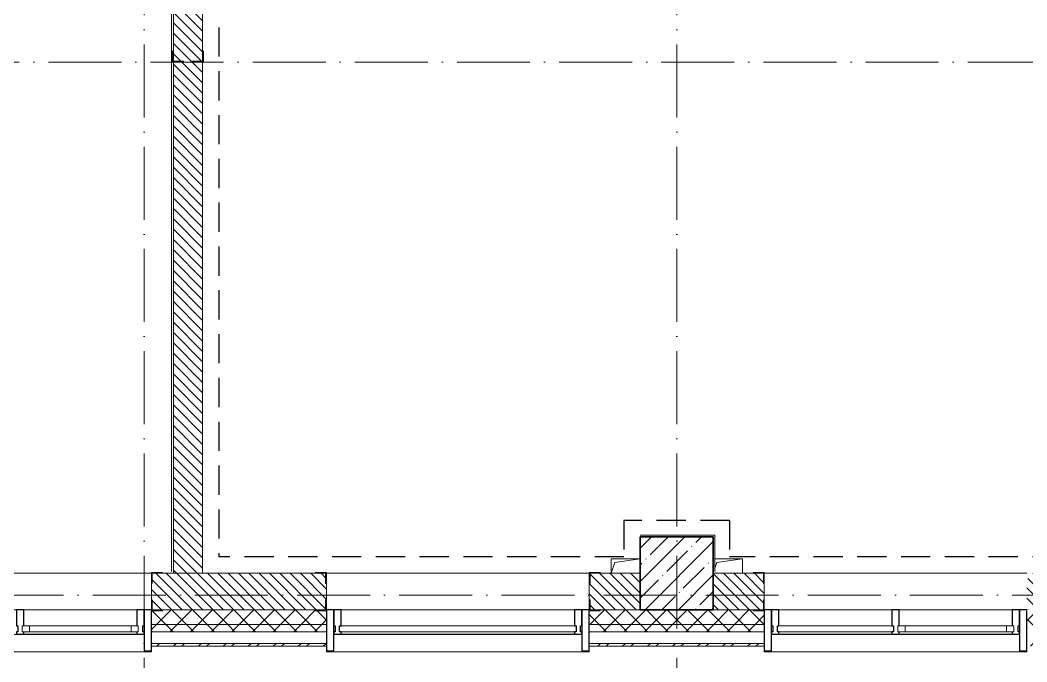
# Model space of a CAD drawing. Header units: millimetres. Extents: x -213536 to 1564669, y -45299 to 942238.
# Drawn here: x 462966 to 469866, y 501546 to 505940 of the extents above; entities that cross this region are included whole.
import ezdxf

# ---------------------------------------------------------------- set-up
doc = ezdxf.new("R2010")
doc.units = ezdxf.units.MM
for name, pattern in [('50_200_ШТРИХ_1Т_ш5_п1_п1_', [700, 500, -100, 0, -100]), ('Штрих короткий', [300, 150, -150]), ('Штриховая _2 мм - 1 мм_', [300, 200, -100])]:
    doc.linetypes.add(name, pattern=pattern)
for name, color, linetype, lineweight in [('0-1', 7, 'Continuous', 5), ('0-2', 7, 'Continuous', 9), ('3) ЖБ 4м', 3, 'Continuous', 30), ('Импосты витража', 7, 'Continuous', 9), ('Импосты витража-1', 7, 'Continuous', 25), ('Каркас_Импост', 7, 'Continuous', 13), ('Каркас_Импост-1', 7, 'Continuous', 9), ('Несущие колонны', 7, 'Continuous', 9), ('Несущие колонны-1', 7, 'Continuous', 35), ('Обобщенные модели', 7, 'Continuous', 9), ('Общие ребра', 7, 'Continuous', 9), ('Окна', 7, 'Continuous', 9), ('Оси-2', 7, '50_200_ШТРИХ_1Т_ш5_п1_п1_', 9), ('Остекление-1', 7, 'Continuous', 9), ('Перемычка-1', 7, 'Штрих короткий', 9), ('Стены', 7, 'Continuous', 9), ('Стены-1', 7, 'Continuous', 13), ('Штриховка разреза-1', 7, 'Continuous', 9)]:
    doc.layers.add(name, color=color, linetype=linetype, lineweight=lineweight)
doc.layers.add('СТ-1_1', color=7, linetype='Штриховая _2 мм - 1 мм_', lineweight=90, true_color=0x888888)
doc.layers.get('0-2').off()
pattern_1 = [(135, (0, 0), (-35.35534, -35.35534), [])]
pattern_2 = [(45, (0, 0), (-70.71068, 70.71068), []), (135, (0, 0), (-70.71068, -70.71068), [])]

# ---------------------------------------------------------------- blocks, each defined once
blk = doc.blocks.new('Ос 3 эт верх часть')
at = {"layer": 'Оси-2'}
for p, q in [((463816, 535177.6), (463816, 499613)), ((467466, 535177.6), (467466, 499613)), ((506366, 505652.4), (426847.2, 505652.4)), ((535374.3, 502002.4), (426847.2, 502002.4))]:
    blk.add_line(p, q, dxfattribs=at)
blk = doc.blocks.new('BSC_Колонна _Прямоугольная - 500х500-V5-АИ2_03_План отделки стен 3-го этажа _Часть 1_')
at = {"layer": 'Несущие колонны'}
h = blk.add_hatch(dxfattribs=at)
h.set_pattern_fill('FP_11', color=256, style=0, pattern_type=2)
h.set_pattern_definition([(45, (-38300, -57250), (-114.04925, 114.04925), []), (45, (-38185.95, -57250), (-114.04925, 114.04925), [201.613, -40.323, 3.353, -36.97])])
h.paths.add_polyline_path([(-250, -250), (250, -250), (250, 250), (-250, 250)], flags=0)
at = {"layer": 'Несущие колонны-1'}
for p, q in [((250, 250), (-250, 250)), ((-250, 250), (-250, -250)), ((250, -250), (250, 250)), ((-250, -250), (250, -250))]:
    blk.add_line(p, q, dxfattribs=at)
blk = doc.blocks.new('Проем_Дверь_Прямоугольный - 1800х2700h_оконные проемы-25805030-АИ2_03_План отделки стен 3-го этажа _Часть 1_')
at = {"layer": 'Перемычка-1'}
for p, q in [((900, 125), (-900, 125)), ((900, -125), (-900, -125))]:
    blk.add_line(p, q, dxfattribs=at)
blk = doc.blocks.new('PNS_Панель прямоугольная2 - Нр_Стекло - 40мм-26243474-АИ2_03_План отделки стен 3-го этажа _Часть 1_')
at = {"layer": 'Каркас_Импост'}
for p, q in [((-397.5, 0), (-397.5, 40)), ((-397.5, 40), (-347.5, 40)), ((-347.5, 40), (-347.5, 0)), ((397.5, 40), (347.5, 40)), ((347.5, 40), (347.5, 0)), ((397.5, 0), (397.5, 40)), ((-347.5, 0), (-397.5, 0)), ((347.5, 0), (397.5, 0))]:
    blk.add_line(p, q, dxfattribs=at)
at = {"layer": 'Каркас_Импост-1'}
for p, q in [((-347.5, 40), (347.5, 40)), ((-347.5, 0), (347.5, 0))]:
    blk.add_line(p, q, dxfattribs=at)
blk = doc.blocks.new('Прямоугольный импост - Импост структурный с накладкой - 150мм-25647633-АИ2_03_План отделки стен 3-го этажа _Часть 1_')
at = {"layer": 'Импосты витража-1'}
for p, q in [((-25, 0), (-25, 17)), ((-25, 17), (25, 17)), ((-15, 0), (-25, 0)), ((-15, -40), (-15, 0)), ((25, 17), (25, 0)), ((-25, -150), (-25, -40)), ((-25, -40), (-15, -40)), ((25, -40), (25, -150)), ((25, -150), (-25, -150))]:
    blk.add_line(p, q, dxfattribs=at)
blk = doc.blocks.new('Прямоугольный импост - Импост структурный с накладкой - 150мм-25647642-АИ2_03_План отделки стен 3-го этажа _Часть 1_')
at = {"layer": 'Импосты витража'}
for p, q in [((78475, 87667), (77700, 87667)), ((78475, 87500), (77700, 87500))]:
    blk.add_line(p, q, dxfattribs=at)
blk = doc.blocks.new('Прямоугольный импост - Импост структурный с накладкой - 150мм-V149-АИ2_03_План отделки стен 3-го этажа _Часть 1_')
at = {"layer": 'Импосты витража-1'}
for p, q in [((-25, 0), (-25, 17)), ((-25, 17), (25, 17)), ((25, 0), (15, 0)), ((15, 0), (15, -40)), ((25, 17), (25, 0)), ((-25, -150), (-25, -40)), ((15, -40), (25, -40)), ((25, -40), (25, -150)), ((25, -150), (-25, -150))]:
    blk.add_line(p, q, dxfattribs=at)
blk = doc.blocks.new('Прямоугольный импост - Откос НВФ_50х280 мм-V152-АИ2_03_План отделки стен 3-го этажа _Часть 1_')
at = {"layer": 'Импосты витража-1'}
for p, q in [((-50, 130), (0, 130)), ((-50, -150), (-50, 130)), ((0, 130), (0, -144)), ((0, -150), (-50, -150))]:
    blk.add_line(p, q, dxfattribs=at)
blk = doc.blocks.new('PNS_Панель прямоугольная1 - Нр_Стекло - 40мм-25293744-АИ2_03_План отделки стен 3-го этажа _Часть 1_')
at = {"layer": 'Остекление-1'}
for p, q in [((-800, 40), (800, 40)), ((-810, 0), (810, 0)), ((800, 0), (-800, 0))]:
    blk.add_line(p, q, dxfattribs=at)
blk = doc.blocks.new('Прямоугольный импост - Импост структурный с накладкой - 150мм-25651488-АИ2_03_План отделки стен 3-го этажа _Часть 1_')
at = {"layer": 'Импосты витража'}
for p, q in [((26050, 70600), (26050, 72200)), ((26217, 70600), (26217, 72200))]:
    blk.add_line(p, q, dxfattribs=at)
blk = doc.blocks.new('Прямоугольный импост - Импост структурный с накладкой - 150мм-25651501-АИ2_03_План отделки стен 3-го этажа _Часть 1_')
at = {"layer": 'Импосты витража-1'}
for p, q in [((-25, 0), (-25, 17)), ((-25, 17), (25, 17)), ((-15, 0), (-25, 0)), ((-15, -40), (-15, 0)), ((25, 0), (15, 0)), ((15, 0), (15, -40)), ((25, 17), (25, 0)), ((-25, -150), (-25, -40)), ((-25, -40), (-15, -40)), ((15, -40), (25, -40)), ((25, -40), (25, -150)), ((25, -150), (-25, -150))]:
    blk.add_line(p, q, dxfattribs=at)
blk = doc.blocks.new('Прямоугольный импост - Откос НВФ_50х280 мм-25995271-АИ2_03_План отделки стен 3-го этажа _Часть 1_')
at = {"layer": 'Импосты витража-1'}
for p, q in [((-50, 130), (0, 130)), ((-50, -150), (-50, 130)), ((0, 130), (0, -144)), ((0, -150), (-50, -150))]:
    blk.add_line(p, q, dxfattribs=at)
blk = doc.blocks.new('Прямоугольный импост - Откос НВФ_50х280 мм-25995273-АИ2_03_План отделки стен 3-го этажа _Часть 1_')
at = {"layer": 'Импосты витража-1'}
for p, q in [((0, 130), (-50, 130)), ((-50, 130), (-50, -150)), ((0, -144), (0, 130)), ((-50, -150), (0, -150))]:
    blk.add_line(p, q, dxfattribs=at)
blk = doc.blocks.new('PNS_Панель прямоугольная1 - Нр_Стекло - 40мм-25259299-АИ2_03_План отделки стен 3-го этажа _Часть 1_')
at = {"layer": 'Остекление-1'}
for p, q in [((-387.5, 40), (387.5, 40)), ((-397.5, 0), (397.5, 0)), ((387.5, 0), (-387.5, 0))]:
    blk.add_line(p, q, dxfattribs=at)
blk = doc.blocks.new('Прямоугольный импост - Импост структурный с накладкой - 150мм-25647644-АИ2_03_План отделки стен 3-го этажа _Часть 1_')
at = {"layer": 'Импосты витража-1'}
for p, q in [((-25, 0), (-25, 17)), ((-25, 17), (25, 17)), ((-15, 0), (-25, 0)), ((-15, -40), (-15, 0)), ((25, 0), (15, 0)), ((15, 0), (15, -40)), ((25, 17), (25, 0)), ((-25, -150), (-25, -40)), ((-25, -40), (-15, -40)), ((15, -40), (25, -40)), ((25, -40), (25, -150)), ((25, -150), (-25, -150))]:
    blk.add_line(p, q, dxfattribs=at)
blk = doc.blocks.new('Прямоугольный импост - Откос НВФ_50х280 мм-25993838-АИ2_03_План отделки стен 3-го этажа _Часть 1_')
at = {"layer": 'Импосты витража-1'}
for p, q in [((0, 130), (-50, 130)), ((-50, 130), (-50, -150)), ((0, -144), (0, 130)), ((-50, -150), (0, -150))]:
    blk.add_line(p, q, dxfattribs=at)
blk = doc.blocks.new('Фахверк_СКБ_Уголок - 250_2700-27497298-АИ2_03_План отделки стен 3-го этажа _Часть 1_')
at = {"layer": 'Обобщенные модели'}
for p, q in [((200, 181), (125, 181)), ((125, 181), (125, 106)), ((131, 106), (131, 175)), ((131, 175), (200, 175)), ((200, 175), (200, 181)), ((125, 106), (131, 106)), ((131, -6), (125, -6)), ((125, -6), (125, -81)), ((131, -75), (131, -6)), ((125, -81), (200, -81)), ((200, -75), (131, -75)), ((200, -81), (200, -75))]:
    blk.add_line(p, q, dxfattribs=at)
blk = doc.blocks.new('Фахверк_СКБ_Уголок - 200_3960-28339211-АИ2_03_План отделки стен 3-го этажа _Часть 1_')
at = {"layer": 'Обобщенные модели'}
for p, q in [((125, 156), (50, 156)), ((50, 156), (50, 150)), ((50, 150), (119, 150)), ((119, 150), (119, 81)), ((125, 81), (125, 156)), ((119, 81), (125, 81)), ((125, 19), (119, 19)), ((119, 19), (119, -50)), ((125, -56), (125, 19)), ((119, -50), (50, -50)), ((50, -50), (50, -56)), ((50, -56), (125, -56))]:
    blk.add_line(p, q, dxfattribs=at)
blk = doc.blocks.new('AR_Отверстие прямоугольное _в плите_ - AR_Отверстие прямоугольное _в плите_-V212-АИ2_03_План отделки стен 3-го этажа _Часть 1_')
at = {"layer": 'Обобщенные модели'}
for p, q in [((100, 50), (-88, 50)), ((-88, -14), (-75, 25)), ((-75, 25), (100, 50)), ((100, -50), (100, 50))]:
    blk.add_line(p, q, dxfattribs=at)
blk = doc.blocks.new('AR_Отверстие прямоугольное _в плите_ - AR_Отверстие прямоугольное _в плите_-V226-АИ2_03_План отделки стен 3-го этажа _Часть 1_')
at = {"layer": 'Обобщенные модели'}
for p, q in [((100, 50), (-100, 50)), ((-100, 50), (-100, -50)), ((-100, -50), (-75, 25)), ((-75, 25), (100, 50))]:
    blk.add_line(p, q, dxfattribs=at)
blk = doc.blocks.new('Отлив_СКБ - Отлив витража_120_НВФ-31885687-АИ2_03_План отделки стен 3-го этажа _Часть 1_')
at = {"layer": 'Окна'}
for p, q in [((1750, -2), (50, -2)), ((0, -120), (0, -113)), ((0, -120), (1800, -120)), ((1800, -113), (1800, -120))]:
    blk.add_line(p, q, dxfattribs=at)
blk = doc.blocks.new('0125-Р-ОО-Ш2-АР-о_23_10_2024_rvt-1-АИ2_03_План отделки стен 3-го этажа _Часть 1_')
at = {"layer": 'Штриховка разреза-1'}
h = blk.add_hatch(dxfattribs=at)
h.set_pattern_fill('FP_1', color=256, style=0, pattern_type=2)
h.set_pattern_definition(pattern_1)
h.paths.add_polyline_path([(34850, 57250), (35050, 57250), (35050, 60750), (34981, 60750), (34981, 60756), (35050, 60756), (35050, 64800), (34850, 64800), (34850, 60756), (34919, 60756), (34919, 60750), (34850, 60750), (34850, 57469.7)], flags=0)
h = blk.add_hatch(dxfattribs=at)
h.set_pattern_fill('FP_1', color=256, style=0, pattern_type=2)
h.set_pattern_definition(pattern_1)
h.paths.add_polyline_path([(37978.1, 57000), (38050, 57000), (38050, 57250), (37706, 57250), (37706, 57181), (37700, 57181), (37700, 57069), (37706, 57069), (37706, 57000), (37775, 57000)], flags=0)
h.paths.add_polyline_path([(35825, 57000), (35894, 57000), (35894, 57069), (35900, 57069), (35900, 57181), (35894, 57181), (35894, 57250), (34706, 57250), (34706, 57181), (34700, 57181), (34700, 57069), (34706, 57069), (34706, 57000), (35151.6, 57000)], flags=0)
h.paths.add_polyline_path([(32894, 57000), (32894, 57069), (32900, 57069), (32900, 57181), (32894, 57181), (32894, 57250), (32550, 57250), (32550, 57000), (32825, 57000)], flags=0)
h = blk.add_hatch(dxfattribs=at)
h.set_pattern_fill('FP_1', color=256, style=0, pattern_type=2)
h.set_pattern_definition(pattern_1)
h.paths.add_polyline_path([(41050, 57000), (41050, 57250), (40706, 57250), (40706, 57181), (40700, 57181), (40700, 57069), (40706, 57069), (40706, 57000), (40804.7, 57000)], flags=0)
h.paths.add_polyline_path([(38550, 57000), (38894, 57000), (38894, 57069), (38900, 57069), (38900, 57181), (38894, 57181), (38894, 57250), (38550, 57250)], flags=0)
h = blk.add_hatch(dxfattribs=at)
h.set_pattern_fill('FP_50', color=256, style=0, pattern_type=2)
h.set_pattern_definition(pattern_2)
h.paths.add_polyline_path([(75665.1, 56900), (76650, 56900), (76650, 57000), (70300, 57000), (70300, 56900), (74722.9, 56900)], flags=0)
h.paths.add_polyline_path([(66243.3, 56900), (66350, 56900), (66350, 56994), (66275, 56994), (66275, 57000), (65325, 57000), (65325, 56994), (65250, 56994), (65250, 56900), (66100, 56900)], flags=0)
h.paths.add_polyline_path([(68800, 56900), (69300, 56900), (69300, 57000), (67425, 57000), (67425, 56994), (67350, 56994), (67350, 56900), (68127.7, 56900)], flags=0)
h.paths.add_polyline_path([(63450, 56900), (63450, 56994), (63375, 56994), (63375, 57000), (62325, 57000), (62325, 56994), (62250, 56994), (62250, 56900), (63444, 56900)], flags=0)
h.paths.add_polyline_path([(60375, 56900), (60450, 56900), (60450, 56994), (60375, 56994), (60375, 57000), (59325, 57000), (59325, 56994), (59250, 56994), (59250, 56900), (59648.1, 56900)], flags=0)
h.paths.add_polyline_path([(56600, 56900), (57450, 56900), (57450, 56994), (57375, 56994), (57375, 57000), (56325, 57000), (56325, 56994), (56250, 56994), (56250, 56900), (56350.5, 56900)], flags=0)
h.paths.add_polyline_path([(54444, 56900), (54450, 56900), (54450, 56994), (54375, 56994), (54375, 57000), (53325, 57000), (53325, 56994), (53250, 56994), (53250, 56900), (54375, 56900)], flags=0)
h.paths.add_polyline_path([(51450, 56900), (51450, 56994), (51375, 56994), (51375, 57000), (50325, 57000), (50325, 56994), (50250, 56994), (50250, 56900), (51168.6, 56900)], flags=0)
h.paths.add_polyline_path([(48450, 56900), (48450, 56994), (48375, 56994), (48375, 57000), (46775, 57000), (46775, 56994), (46700, 56994), (46700, 56900), (48342.1, 56900)], flags=0)
h.paths.add_polyline_path([(44900, 56900), (44900, 56994), (44825, 56994), (44825, 57000), (43775, 57000), (43775, 56994), (43700, 56994), (43700, 56900), (44894, 56900)], flags=0)
h.paths.add_polyline_path([(41050, 56900), (41900, 56900), (41900, 56994), (41825, 56994), (41825, 57000), (40775, 57000), (40775, 56994), (40700, 56994), (40700, 56900), (40804.7, 56900)], flags=0)
h.paths.add_polyline_path([(38900, 56900), (38900, 56994), (38825, 56994), (38825, 57000), (37775, 57000), (37775, 56994), (37700, 56994), (37700, 56900), (38550, 56900)], flags=0)
h.paths.add_polyline_path([(35894, 56900), (35900, 56900), (35900, 56994), (35825, 56994), (35825, 57000), (34775, 57000), (34775, 56994), (34700, 56994), (34700, 56900), (35825, 56900)], flags=0)
h.paths.add_polyline_path([(32900, 56900), (32900, 56994), (32825, 56994), (32825, 57000), (31775, 57000), (31775, 56994), (31700, 56994), (31700, 56900), (32796.2, 56900)], flags=0)
h.paths.add_polyline_path([(29550, 56900), (29900, 56900), (29900, 56994), (29825, 56994), (29825, 57000), (28775, 57000), (28775, 56994), (28700, 56994), (28700, 56900), (29498.6, 56900)], flags=0)
h.paths.add_polyline_path([(25700, 56900), (26900, 56900), (26900, 56994), (26825, 56994), (26825, 57000), (25775, 57000), (25775, 56994), (25700, 56994)], flags=0)
h.paths.add_polyline_path([(23825, 56900), (23900, 56900), (23900, 56994), (23825, 56994), (23825, 57000), (22775, 57000), (22775, 56994), (22700, 56994), (22700, 56900), (23550, 56900)], flags=0)
h.paths.add_polyline_path([(20825, 56900), (20900, 56900), (20900, 56994), (20825, 56994), (20825, 57000), (19775, 57000), (19775, 56994), (19700, 56994), (19700, 56900), (20550, 56900)], flags=0)
h.paths.add_polyline_path([(18700, 56900), (18700, 56994), (18625, 56994), (18625, 57000), (8900, 57000), (8900, 56900), (18663.6, 56900)], flags=0)
h.paths.add_polyline_path([(6886.4, 56900), (7900, 56900), (7900, 57000), (-100, 57000), (-100, 56900), (3117.7, 56900)], flags=0)
h = blk.add_hatch(dxfattribs=at)
h.set_pattern_fill('FP_50', color=256, style=0, pattern_type=2)
h.set_pattern_definition(pattern_2)
h.paths.add_polyline_path([(75665.1, 56850), (76650, 56850), (76650, 56900), (70300, 56900), (70300, 56850), (74722.9, 56850)], flags=0)
h.paths.add_polyline_path([(69300, 56850), (69300, 56900), (67350, 56900), (67350, 56850), (69069.9, 56850)], flags=0)
h.paths.add_polyline_path([(66350, 56850), (66350, 56900), (65250, 56900), (65250, 56850), (66243.3, 56850)], flags=0)
h.paths.add_polyline_path([(63450, 56850), (63450, 56900), (62250, 56900), (62250, 56850), (63416.8, 56850)], flags=0)
h.paths.add_polyline_path([(60450, 56850), (60450, 56900), (59250, 56900), (59250, 56850), (59648.1, 56850)], flags=0)
h.paths.add_polyline_path([(57450, 56850), (57450, 56900), (56250, 56900), (56250, 56850), (56821.6, 56850)], flags=0)
h.paths.add_polyline_path([(53250, 56850), (54450, 56850), (54450, 56900), (53250, 56900)], flags=0)
h.paths.add_polyline_path([(51450, 56850), (51450, 56900), (50250, 56900), (50250, 56850), (51168.6, 56850)], flags=0)
h.paths.add_polyline_path([(48450, 56850), (48450, 56900), (46700, 56900), (46700, 56850), (48342.1, 56850)], flags=0)
h.paths.add_polyline_path([(44573.4, 56850), (44900, 56850), (44900, 56900), (43700, 56900), (43700, 56850)], flags=0)
h.paths.add_polyline_path([(41900, 56850), (41900, 56900), (40700, 56900), (40700, 56850), (41746.8, 56850)], flags=0)
h.paths.add_polyline_path([(38900, 56850), (38900, 56900), (37700, 56900), (37700, 56850), (37978.1, 56850)], flags=0)
h.paths.add_polyline_path([(34700, 56850), (35900, 56850), (35900, 56900), (34700, 56900)], flags=0)
h.paths.add_polyline_path([(32900, 56850), (32900, 56900), (31700, 56900), (31700, 56850), (32796.2, 56850)], flags=0)
h.paths.add_polyline_path([(28700, 56850), (29900, 56850), (29900, 56900), (28700, 56900)], flags=0)
h.paths.add_polyline_path([(25729.9, 56850), (26900, 56850), (26900, 56900), (25700, 56900), (25700, 56850)], flags=0)
h.paths.add_polyline_path([(23900, 56850), (23900, 56900), (22700, 56900), (22700, 56850), (23845.5, 56850)], flags=0)
h.paths.add_polyline_path([(20547.9, 56850), (20900, 56850), (20900, 56900), (19700, 56900), (19700, 56850), (20076.9, 56850)], flags=0)
h.paths.add_polyline_path([(18700, 56850), (18700, 56900), (8900, 56900), (8900, 56850), (18663.6, 56850)], flags=0)
h.paths.add_polyline_path([(7900, 56850), (7900, 56900), (-200, 56900), (-200, 56850), (6886.4, 56850)], flags=0)
h = blk.add_hatch(dxfattribs=at)
h.set_pattern_fill('FP_49', color=256, style=0, pattern_type=2)
h.set_pattern_definition([(45, (0, 0), (-85.53659, 85.53659), []), (45, (57.02, 0), (-85.53659, 85.53659), [])])
h.paths.add_polyline_path([(47399.9, 56750), (47565, 56750), (47565, 56770), (46700, 56770), (46700, 56750)], flags=0)
h.paths.add_polyline_path([(44900, 56750), (44900, 56770), (43700, 56770), (43700, 56750), (44573.4, 56750)], flags=0)
h.paths.add_polyline_path([(41746.8, 56750), (41900, 56750), (41900, 56770), (40700, 56770), (40700, 56750), (40804.7, 56750)], flags=0)
h.paths.add_polyline_path([(38900, 56750), (38900, 56770), (37700, 56770), (37700, 56750), (37978.1, 56750)], flags=0)
h.paths.add_polyline_path([(35900, 56750), (35900, 56770), (34700, 56770), (34700, 56750), (35151.6, 56750)], flags=0)
h.paths.add_polyline_path([(32900, 56750), (32900, 56770), (31700, 56770), (31700, 56750), (32796.2, 56750)], flags=0)
h.paths.add_polyline_path([(29900, 56750), (29900, 56770), (28700, 56770), (28700, 56750), (29498.6, 56750)], flags=0)
h.paths.add_polyline_path([(25700, 56750), (26900, 56750), (26900, 56770), (25700, 56770)], flags=0)
h.paths.add_polyline_path([(23900, 56750), (23900, 56770), (22700, 56770), (22700, 56750), (23845.5, 56750)], flags=0)
h.paths.add_polyline_path([(20547.9, 56750), (20900, 56750), (20900, 56770), (19700, 56770), (19700, 56750), (20076.9, 56750)], flags=0)
h.paths.add_polyline_path([(18700, 56750), (18700, 56770), (8900, 56770), (8900, 56750), (18663.6, 56750)], flags=0)
h.paths.add_polyline_path([(7900, 56750), (7900, 56770), (-330, 56770), (-330, 56750), (6886.4, 56750)], flags=0)
at = {"layer": 'Общие ребра'}
for p, q in [((34850, 57250), (35050, 57250)), ((35825, 57000), (34775, 57000)), ((34775, 57000), (35825, 57000)), ((38050, 57000), (37775, 57000)), ((37775, 57000), (38050, 57000)), ((38825, 57000), (38550, 57000)), ((38550, 57000), (38825, 57000)), ((35900, 56900), (34700, 56900)), ((38900, 56900), (37700, 56900)), ((35900, 56850), (34700, 56850)), ((38900, 56850), (37700, 56850))]:
    blk.add_line(p, q, dxfattribs=at)
at = {"layer": 'Стены'}
for p, q in [((32900, 57250), (34700, 57250)), ((35900, 57250), (37700, 57250)), ((38900, 57250), (40700, 57250))]:
    blk.add_line(p, q, dxfattribs=at)
at = {"layer": 'Стены-1'}
for p, q in [((34850, 64800), (34850, 60825)), ((35050, 60825), (35050, 64800)), ((34850, 60750), (34850, 57250)), ((35050, 57250), (35050, 60750)), ((34850, 57250), (34775, 57250)), ((35825, 57250), (35050, 57250)), ((38050, 57250), (37775, 57250)), ((38825, 57250), (38550, 57250)), ((34700, 57181), (34700, 57069)), ((35900, 57069), (35900, 57181)), ((37700, 57181), (37700, 57069)), ((38900, 57069), (38900, 57181)), ((34700, 56994), (34700, 56770)), ((35900, 56770), (35900, 56994)), ((37700, 56994), (37700, 56770)), ((38900, 56770), (38900, 56994)), ((34700, 56770), (35900, 56770)), ((35900, 56770), (34700, 56770)), ((34700, 56770), (34700, 56750)), ((34700, 56750), (35900, 56750)), ((35900, 56750), (35900, 56770)), ((37700, 56770), (38900, 56770)), ((38900, 56770), (37700, 56770)), ((37700, 56770), (37700, 56750)), ((37700, 56750), (38900, 56750)), ((38900, 56750), (38900, 56770))]:
    blk.add_line(p, q, dxfattribs=at)
at = {"layer": '0-2'}
for name, p, rotation in [('Фахверк_СКБ_Уголок - 200_3960-28339211-АИ2_03_План отделки стен 3-го этажа _Часть 1_', (34900, 60875), 269.9999999999999), ('Фахверк_СКБ_Уголок - 250_2700-27497298-АИ2_03_План отделки стен 3-го этажа _Часть 1_', (36025, 57175), 180), ('Фахверк_СКБ_Уголок - 250_2700-27497298-АИ2_03_План отделки стен 3-го этажа _Часть 1_', (39025, 57175), 180), ('Прямоугольный импост - Импост структурный с накладкой - 150мм-25647642-АИ2_03_План отделки стен 3-го этажа _Часть 1_', (112300, 144500), 180), ('Прямоугольный импост - Откос НВФ_50х280 мм-25995273-АИ2_03_План отделки стен 3-го этажа _Часть 1_', (35900, 56850), 180), ('Прямоугольный импост - Импост структурный с накладкой - 150мм-25651488-АИ2_03_План отделки стен 3-го этажа _Часть 1_', (-34600, 83050), 270.0000000000022), ('Прямоугольный импост - Откос НВФ_50х280 мм-25993838-АИ2_03_План отделки стен 3-го этажа _Часть 1_', (38900, 56850), 180), ('Прямоугольный импост - Импост структурный с накладкой - 150мм-25647642-АИ2_03_План отделки стен 3-го этажа _Часть 1_', (117475, 144500), 180), ('Прямоугольный импост - Импост структурный с накладкой - 150мм-25647642-АИ2_03_План отделки стен 3-го этажа _Часть 1_', (118300, 144500), 180)]:
    blk.add_blockref(name, p, dxfattribs=dict(at, rotation=rotation))
for name, p in [('BSC_Колонна _Прямоугольная - 500х500-V5-АИ2_03_План отделки стен 3-го этажа _Часть 1_', (38300, 57250)), ('AR_Отверстие прямоугольное _в плите_ - AR_Отверстие прямоугольное _в плите_-V226-АИ2_03_План отделки стен 3-го этажа _Часть 1_', (37950, 57300)), ('AR_Отверстие прямоугольное _в плите_ - AR_Отверстие прямоугольное _в плите_-V212-АИ2_03_План отделки стен 3-го этажа _Часть 1_', (38650, 57300)), ('Проем_Дверь_Прямоугольный - 1800х2700h_оконные проемы-25805030-АИ2_03_План отделки стен 3-го этажа _Часть 1_', (33800, 57125)), ('Фахверк_СКБ_Уголок - 250_2700-27497298-АИ2_03_План отделки стен 3-го этажа _Часть 1_', (34575, 57075)), ('Проем_Дверь_Прямоугольный - 1800х2700h_оконные проемы-25805030-АИ2_03_План отделки стен 3-го этажа _Часть 1_', (36800, 57125)), ('Фахверк_СКБ_Уголок - 250_2700-27497298-АИ2_03_План отделки стен 3-го этажа _Часть 1_', (37575, 57075)), ('Проем_Дверь_Прямоугольный - 1800х2700h_оконные проемы-25805030-АИ2_03_План отделки стен 3-го этажа _Часть 1_', (39800, 57125)), ('PNS_Панель прямоугольная2 - Нр_Стекло - 40мм-26243474-АИ2_03_План отделки стен 3-го этажа _Часть 1_', (34212.5, 56850)), ('PNS_Панель прямоугольная1 - Нр_Стекло - 40мм-25293744-АИ2_03_План отделки стен 3-го этажа _Часть 1_', (36800, 56850)), ('PNS_Панель прямоугольная1 - Нр_Стекло - 40мм-25259299-АИ2_03_План отделки стен 3-го этажа _Часть 1_', (39387.5, 56850)), ('PNS_Панель прямоугольная2 - Нр_Стекло - 40мм-26243474-АИ2_03_План отделки стен 3-го этажа _Часть 1_', (40212.5, 56850)), ('Отлив_СКБ - Отлив витража_120_НВФ-31885687-АИ2_03_План отделки стен 3-го этажа _Часть 1_', (32900, 56833)), ('Отлив_СКБ - Отлив витража_120_НВФ-31885687-АИ2_03_План отделки стен 3-го этажа _Часть 1_', (35900, 56833)), ('Отлив_СКБ - Отлив витража_120_НВФ-31885687-АИ2_03_План отделки стен 3-го этажа _Часть 1_', (38900, 56833))]:
    blk.add_blockref(name, p, dxfattribs=at)
at = {"layer": '0-2', "extrusion": (0, 0, -1), "rotation": 180}
for name, p in [('Прямоугольный импост - Импост структурный с накладкой - 150мм-25647633-АИ2_03_План отделки стен 3-го этажа _Часть 1_', (-33800, 56850)), ('Прямоугольный импост - Импост структурный с накладкой - 150мм-V149-АИ2_03_План отделки стен 3-го этажа _Часть 1_', (-34625, 56850)), ('Прямоугольный импост - Откос НВФ_50х280 мм-V152-АИ2_03_План отделки стен 3-го этажа _Часть 1_', (-34700, 56850)), ('Прямоугольный импост - Импост структурный с накладкой - 150мм-25651501-АИ2_03_План отделки стен 3-го этажа _Часть 1_', (-35975, 56850)), ('Прямоугольный импост - Импост структурный с накладкой - 150мм-25651501-АИ2_03_План отделки стен 3-го этажа _Часть 1_', (-37625, 56850)), ('Прямоугольный импост - Откос НВФ_50х280 мм-25995271-АИ2_03_План отделки стен 3-го этажа _Часть 1_', (-37700, 56850)), ('Прямоугольный импост - Импост структурный с накладкой - 150мм-25647644-АИ2_03_План отделки стен 3-го этажа _Часть 1_', (-38975, 56850)), ('Прямоугольный импост - Импост структурный с накладкой - 150мм-25647633-АИ2_03_План отделки стен 3-го этажа _Часть 1_', (-39800, 56850)), ('Прямоугольный импост - Импост структурный с накладкой - 150мм-V149-АИ2_03_План отделки стен 3-го этажа _Часть 1_', (-40625, 56850)), ('Прямоугольный импост - Откос НВФ_50х280 мм-V152-АИ2_03_План отделки стен 3-го этажа _Часть 1_', (-40700, 56850))]:
    blk.add_blockref(name, p, dxfattribs=at)
blk = doc.blocks.new('3этВверх')
at = {"layer": 'СТ-1_1', "lineweight": 25}
for p, q in [((464328, 509190.4), (464328, 502264.4)), ((467828, 502514.4), (467104, 502514.4)), ((467104, 502514.4), (467104, 502264.4)), ((467828, 502514.4), (467828, 502264.4)), ((467104, 502264.4), (464328, 502264.4)), ((470104, 502264.4), (467828, 502264.4))]:
    blk.add_line(p, q, dxfattribs=at)
at = {"layer": 'Стены-1'}
for p, q in [((464004, 509690.4), (464004, 502164.4)), ((464016, 505727.4), (464016, 509690.4)), ((464016, 502152.4), (464016, 505652.4)), ((467728, 502414.4), (467216, 502414.4)), ((467728, 502164.4), (467728, 502414.4)), ((464004, 502152.4), (464016, 502152.4)), ((467716, 502152.4), (467728, 502152.4))]:
    blk.add_line(p, q, dxfattribs=at)
at = {"layer": '0-1'}
blk.add_blockref('0125-Р-ОО-Ш2-АР-о_23_10_2024_rvt-1-АИ2_03_План отделки стен 3-го этажа _Часть 1_', (429166, 444902.4), dxfattribs=at)

msp = doc.modelspace()

# ---------------------------------------------------------------- block references
at = {"color": 5, "lineweight": 30}
msp.add_blockref('Ос 3 эт верх часть', (0, 0), dxfattribs=at)
at = {"layer": '3) ЖБ 4м'}
msp.add_blockref('3этВверх', (0, 0), dxfattribs=at)

doc.saveas('drawing.dxf')
